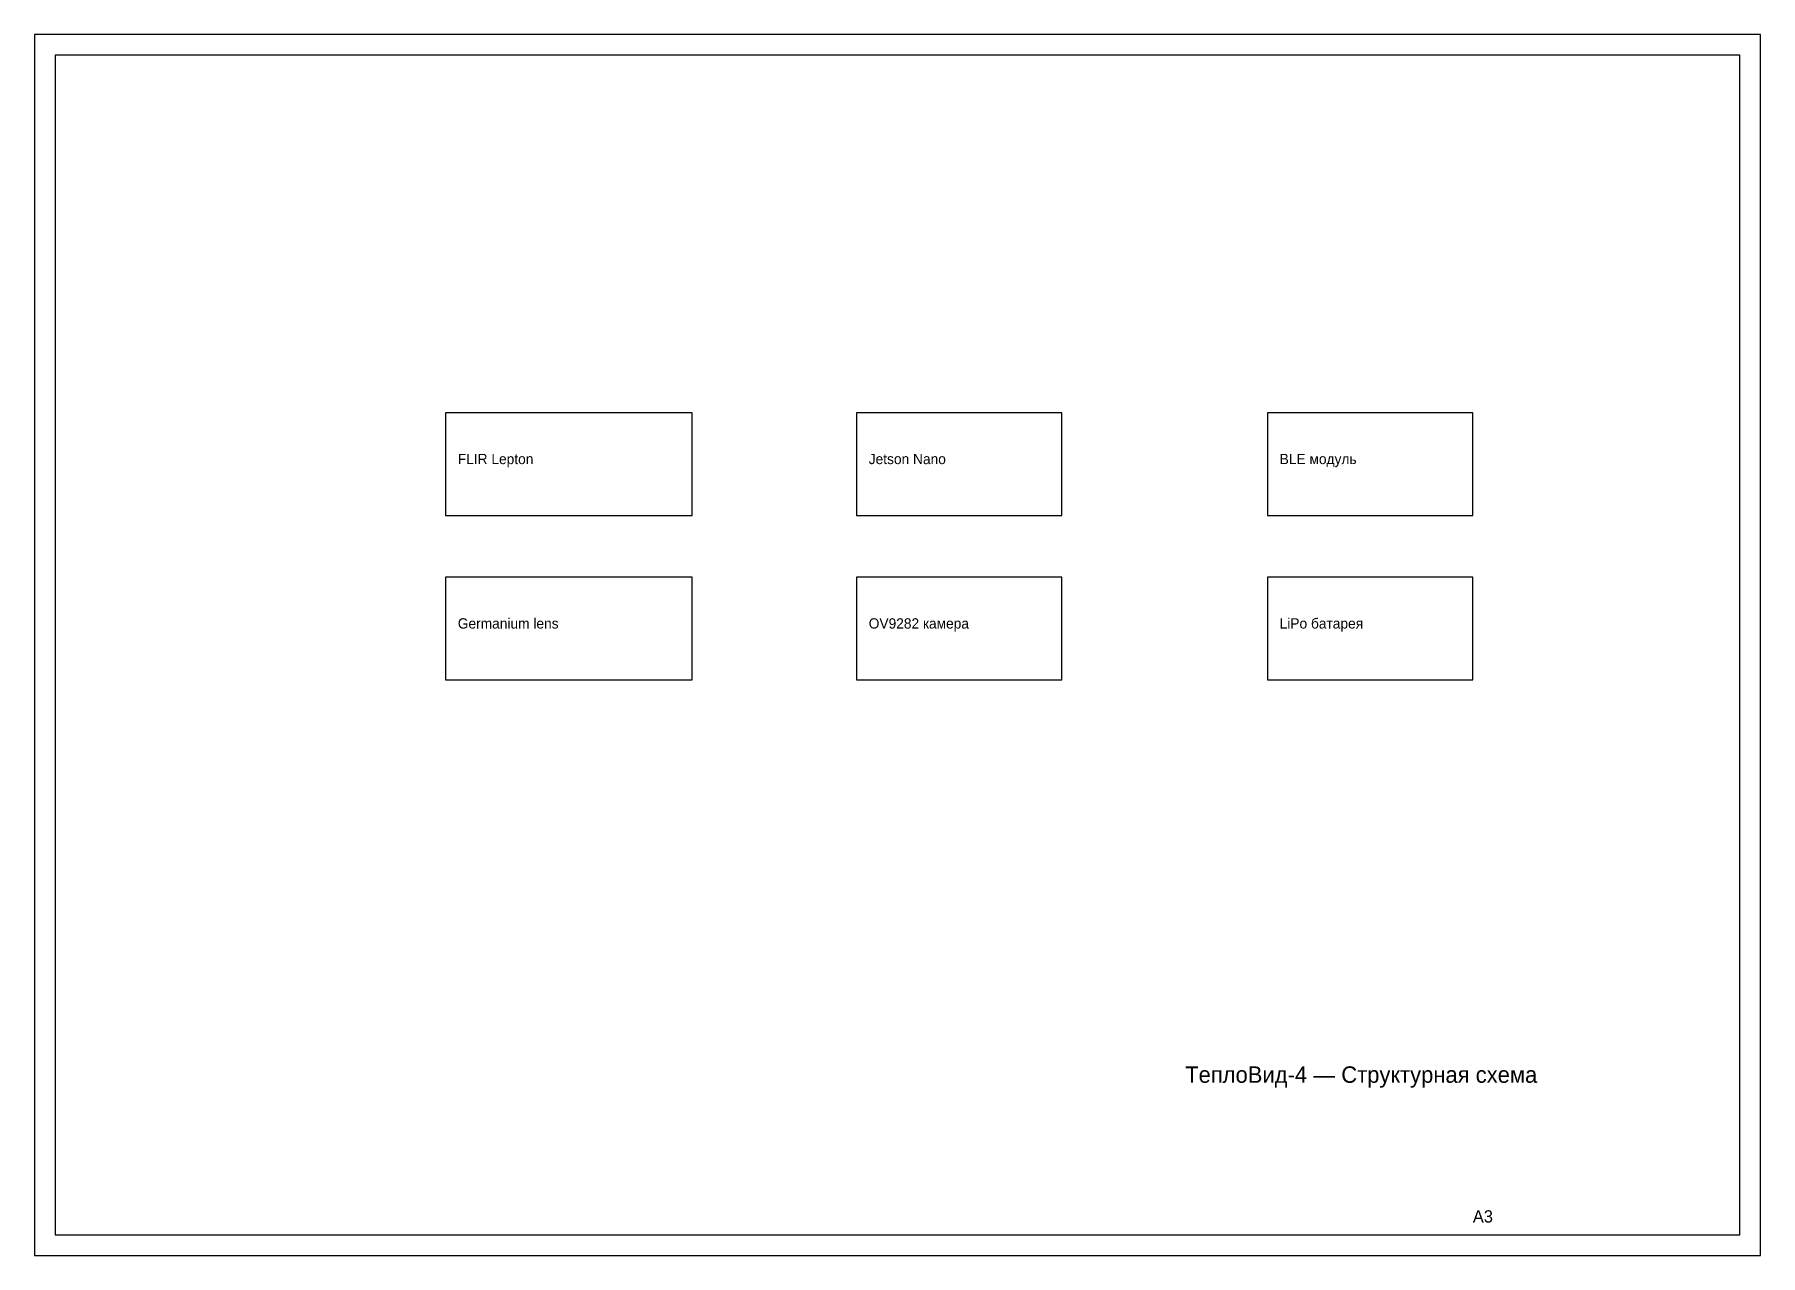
# Model space of a CAD drawing. Header units: metres. Extents: x 0 to 420, y 0 to 297.
import ezdxf

# ---------------------------------------------------------------- set-up
doc = ezdxf.new("R2010")
doc.units = ezdxf.units.M

msp = doc.modelspace()

# ---------------------------------------------------------------- linework, layer by layer
for p, q in [((420, 297), (0, 297)), ((0, 297), (0, 0)), ((420, 0), (420, 297)), ((415, 292), (5, 292)), ((5, 292), (5, 5)), ((415, 5), (415, 292)), ((5, 5), (415, 5)), ((0, 0), (420, 0))]:
    msp.add_line(p, q)
for points in [[(100, 180), (160, 180), (160, 205), (100, 205)], [(200, 180), (250, 180), (250, 205), (200, 205)], [(300, 180), (350, 180), (350, 205), (300, 205)], [(100, 140), (160, 140), (160, 165), (100, 165)], [(200, 140), (250, 140), (250, 165), (200, 165)], [(300, 140), (350, 140), (350, 165), (300, 165)]]:
    msp.add_lwpolyline(points, close=True)

# ---------------------------------------------------------------- texts
for s, height, p in [('FLIR Lepton', 2.5, (103, 192.5)), ('Jetson Nano', 2.5, (203, 192.5)), ('BLE модуль', 2.5, (303, 192.5)), ('Germanium lens', 2.5, (103, 152.5)), ('OV9282 камера', 2.5, (203, 152.5)), ('LiPo батарея', 2.5, (303, 152.5)), ('ТеплоВид-4 — Структурная схема', 4, (280, 42)), ('А3', 3, (350, 8))]:
    msp.add_text(s, height=height).set_placement(p)

doc.saveas('drawing.dxf')
